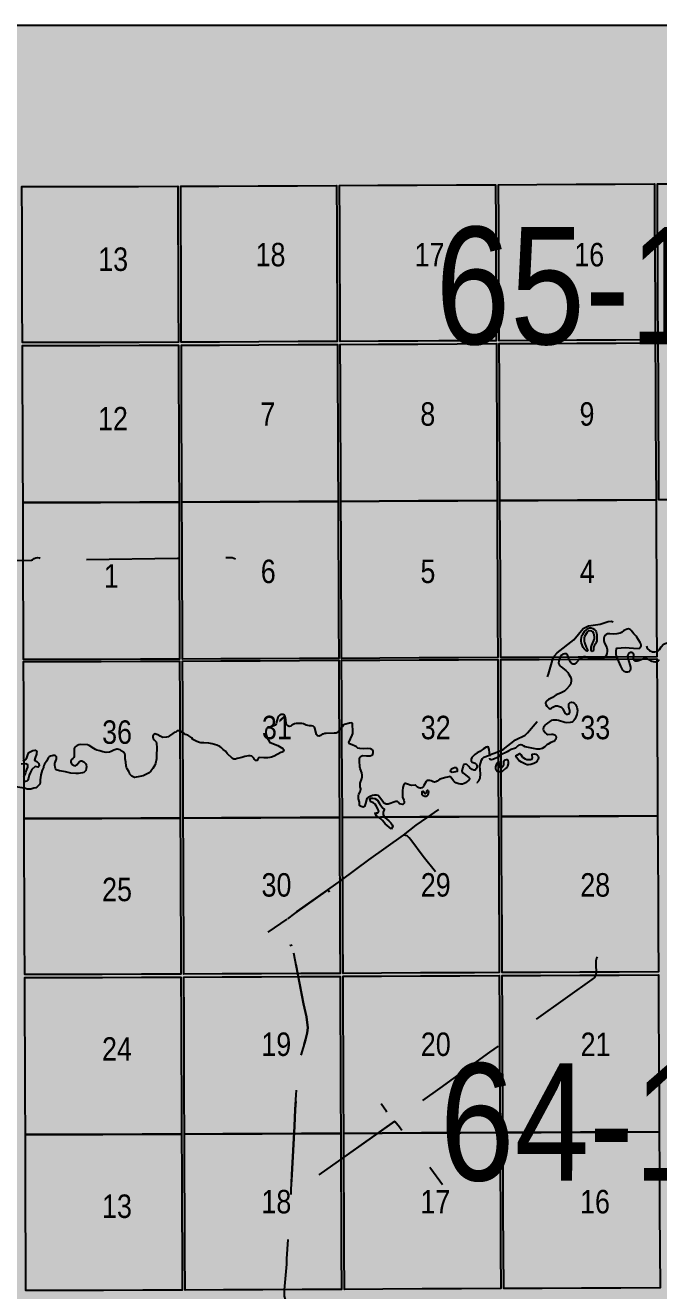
# Model space of a CAD drawing. Extents: x 403018 to 417191, y 6033193 to 6042673.
# Drawn here: x 415282.3 to 415498.4, y 6037375.8 to 6037807.5 of the extents above; entities that cross this region are included whole.
import ezdxf

# ---------------------------------------------------------------- set-up
doc = ezdxf.new("R2010")
doc.units = 0
doc.header["$LTSCALE"] = 5
doc.linetypes.add('DASHED2', pattern=[9.525, 6.35, -3.175])
for name, color, linetype in [('Quarters', 8, 'Continuous'), ('RoadSeg', 57, 'DASHED2'), ('T-WATER', 160, 'Continuous')]:
    doc.layers.add(name, color=color, linetype=linetype)
doc.layers.add('ROUTE-MAP-BACKGROUND-H', color=7, linetype='Continuous', true_color=0xf0ebff)
doc.styles.add('120', font='ARIALN.TTF', dxfattribs={"height": 13})

msp = doc.modelspace()

# ---------------------------------------------------------------- hatches: boundary and pattern name
at = {"layer": 'ROUTE-MAP-BACKGROUND-H'}
h = msp.add_hatch(color=256, dxfattribs=at)
h.dxf.hatch_style = 1
h.paths.add_polyline_path([(412923.423, 6037807.465), (416092.9, 6037807.465), (416092.9, 6035965.758), (412923.423, 6035965.758)])

# ---------------------------------------------------------------- linework, layer by layer
at = {"layer": 'Quarters'}
for points in [[(415334.489, 6037712.389), (415334.541, 6037699.336), (415321.157, 6037699.306), (415307.774, 6037699.275), (415294.391, 6037699.245), (415281.343, 6037699.215), (415281.296, 6037712.272), (415281.247, 6037725.664), (415281.198, 6037739.057), (415281.15, 6037752.449), (415294.194, 6037752.474), (415307.573, 6037752.5), (415320.951, 6037752.526), (415334.33, 6037752.552), (415334.383, 6037739.165), (415334.436, 6037725.777), (415334.489, 6037712.389)], [(415348.598, 6037699.407), (415335.545, 6037699.341), (415335.493, 6037712.394), (415335.44, 6037725.782), (415335.387, 6037739.17), (415335.335, 6037752.557), (415348.383, 6037752.623), (415361.766, 6037752.691), (415375.15, 6037752.759), (415388.533, 6037752.827), (415388.591, 6037739.439), (415388.649, 6037726.052), (415388.707, 6037712.664), (415388.763, 6037699.611), (415375.375, 6037699.543), (415361.987, 6037699.475), (415348.598, 6037699.407)], [(415402.824, 6037699.68), (415389.767, 6037699.616), (415389.711, 6037712.669), (415389.653, 6037726.057), (415389.595, 6037739.444), (415389.537, 6037752.832), (415402.591, 6037752.894), (415415.979, 6037752.958), (415429.367, 6037753.022), (415442.756, 6037753.085), (415442.817, 6037739.699), (415442.878, 6037726.313), (415442.94, 6037712.927), (415442.999, 6037699.876), (415429.608, 6037699.81), (415423.383, 6037699.78), (415416.216, 6037699.745), (415402.824, 6037699.68)], [(415497.139, 6037713.175), (415497.205, 6037700.119), (415483.821, 6037700.059), (415470.437, 6037699.999), (415457.053, 6037699.939), (415444.003, 6037699.88), (415443.944, 6037712.932), (415443.883, 6037726.318), (415443.821, 6037739.704), (415443.76, 6037753.09), (415456.803, 6037753.153), (415470.181, 6037753.217), (415483.559, 6037753.281), (415496.937, 6037753.345), (415497.004, 6037739.955), (415497.072, 6037726.565), (415497.139, 6037713.175)], [(415551.343, 6037713.436), (415551.414, 6037700.38), (415538.029, 6037700.315), (415524.644, 6037700.251), (415511.259, 6037700.187), (415498.209, 6037700.124), (415498.143, 6037713.179), (415498.076, 6037726.57), (415498.008, 6037739.96), (415497.941, 6037753.35), (415510.986, 6037753.413), (415524.366, 6037753.478), (415537.745, 6037753.543), (415551.125, 6037753.608), (415551.198, 6037740.218), (415551.27, 6037726.827), (415551.343, 6037713.436)], [(415334.703, 6037658.169), (415334.756, 6037644.781), (415321.369, 6037644.746), (415307.981, 6037644.711), (415294.594, 6037644.676), (415281.541, 6037644.642), (415281.492, 6037658.034), (415281.444, 6037671.426), (415281.395, 6037684.818), (415281.347, 6037698.211), (415294.395, 6037698.24), (415307.778, 6037698.271), (415321.161, 6037698.301), (415334.545, 6037698.332), (415334.598, 6037684.944), (415334.65, 6037671.556), (415334.703, 6037658.169)], [(415348.819, 6037644.852), (415335.761, 6037644.786), (415335.708, 6037658.174), (415335.655, 6037671.561), (415335.602, 6037684.949), (415335.549, 6037698.337), (415348.602, 6037698.403), (415361.991, 6037698.471), (415375.379, 6037698.539), (415388.767, 6037698.607), (415388.825, 6037685.22), (415388.883, 6037671.832), (415388.941, 6037658.444), (415388.999, 6037645.057), (415375.606, 6037644.989), (415362.212, 6037644.92), (415348.819, 6037644.852)], [(415403.064, 6037645.127), (415390.003, 6037645.062), (415389.946, 6037658.449), (415389.888, 6037671.837), (415389.83, 6037685.224), (415389.772, 6037698.612), (415402.829, 6037698.675), (415411.31, 6037698.717), (415416.22, 6037698.741), (415429.612, 6037698.806), (415443.004, 6037698.871), (415443.038, 6037691.39), (415443.065, 6037685.485), (415443.126, 6037672.099), (415443.188, 6037658.713), (415443.249, 6037645.327), (415429.854, 6037645.26), (415416.459, 6037645.194), (415403.064, 6037645.127)], [(415497.413, 6037658.945), (415497.48, 6037645.554), (415484.09, 6037645.498), (415470.699, 6037645.442), (415457.309, 6037645.386), (415444.253, 6037645.331), (415444.192, 6037658.718), (415444.131, 6037672.104), (415444.069, 6037685.49), (415444.008, 6037698.876), (415457.057, 6037698.935), (415470.442, 6037698.995), (415483.826, 6037699.055), (415497.21, 6037699.115), (415497.278, 6037685.725), (415497.345, 6037672.335), (415497.413, 6037658.945)], [(415551.638, 6037659.203), (415551.71, 6037645.812), (415538.32, 6037645.748), (415524.93, 6037645.685), (415511.54, 6037645.621), (415498.484, 6037645.559), (415498.417, 6037658.949), (415498.349, 6037672.34), (415498.282, 6037685.73), (415498.214, 6037699.12), (415511.264, 6037699.183), (415524.649, 6037699.247), (415538.034, 6037699.311), (415538.989, 6037699.315), (415551.419, 6037699.376), (415551.492, 6037685.985), (415551.565, 6037672.594), (415551.638, 6037659.203)], [(415334.915, 6037604.617), (415334.968, 6037591.23), (415321.576, 6037591.19), (415308.184, 6037591.151), (415294.792, 6037591.112), (415281.735, 6037591.073), (415281.687, 6037604.465), (415281.638, 6037617.857), (415281.59, 6037631.25), (415281.541, 6037644.642), (415294.594, 6037644.676), (415307.981, 6037644.711), (415321.369, 6037644.746), (415334.756, 6037644.781), (415334.809, 6037631.393), (415334.862, 6037618.005), (415334.915, 6037604.617)], [(415349.036, 6037591.301), (415335.972, 6037591.235), (415335.919, 6037604.623), (415335.866, 6037618.01), (415335.813, 6037631.398), (415335.761, 6037644.786), (415348.819, 6037644.852), (415362.212, 6037644.92), (415375.606, 6037644.989), (415388.999, 6037645.057), (415389.057, 6037631.669), (415389.115, 6037618.282), (415389.173, 6037604.894), (415389.231, 6037591.506), (415375.832, 6037591.438), (415362.434, 6037591.37), (415349.036, 6037591.301)], [(415403.298, 6037591.578), (415390.235, 6037591.511), (415390.177, 6037604.899), (415390.119, 6037618.287), (415390.061, 6037631.674), (415390.003, 6037645.062), (415403.064, 6037645.127), (415416.459, 6037645.194), (415429.854, 6037645.26), (415443.249, 6037645.327), (415443.31, 6037631.941), (415443.371, 6037618.555), (415443.432, 6037605.169), (415443.494, 6037591.783), (415430.095, 6037591.715), (415416.697, 6037591.646), (415403.298, 6037591.578)], [(415497.683, 6037605.384), (415497.75, 6037591.994), (415484.353, 6037591.942), (415470.957, 6037591.89), (415457.56, 6037591.838), (415444.498, 6037591.787), (415444.437, 6037605.173), (415444.375, 6037618.559), (415444.314, 6037631.945), (415444.253, 6037645.331), (415457.309, 6037645.386), (415470.699, 6037645.442), (415484.09, 6037645.498), (415497.48, 6037645.554), (415497.548, 6037632.164), (415497.615, 6037618.774), (415497.683, 6037605.384)], [(415335.131, 6037550.383), (415335.185, 6037536.992), (415321.788, 6037536.954), (415308.392, 6037536.916), (415294.995, 6037536.878), (415281.934, 6037536.841), (415281.884, 6037550.231), (415281.835, 6037563.621), (415281.786, 6037577.012), (415281.738, 6037590.404), (415294.795, 6037590.442), (415308.187, 6037590.481), (415321.579, 6037590.521), (415334.971, 6037590.56), (415335.024, 6037577.167), (415335.077, 6037563.774), (415335.131, 6037550.383)], [(415349.257, 6037537.063), (415336.189, 6037536.997), (415336.135, 6037550.388), (415336.081, 6037563.78), (415336.028, 6037577.173), (415335.975, 6037590.565), (415349.038, 6037590.632), (415362.437, 6037590.7), (415375.835, 6037590.769), (415389.234, 6037590.837), (415389.292, 6037577.444), (415389.349, 6037564.051), (415389.408, 6037550.659), (415389.466, 6037537.267), (415376.063, 6037537.199), (415362.66, 6037537.131), (415349.257, 6037537.063)], [(415403.539, 6037537.339), (415390.47, 6037537.272), (415390.412, 6037550.664), (415390.354, 6037564.056), (415390.296, 6037577.449), (415390.238, 6037590.842), (415403.301, 6037590.908), (415416.7, 6037590.977), (415430.098, 6037591.045), (415443.497, 6037591.113), (415443.559, 6037577.72), (415443.622, 6037564.327), (415443.685, 6037550.935), (415443.748, 6037537.543), (415430.345, 6037537.475), (415416.942, 6037537.407), (415403.539, 6037537.339)], [(415497.956, 6037551.154), (415498.024, 6037537.764), (415484.623, 6037537.71), (415471.221, 6037537.655), (415457.819, 6037537.6), (415444.752, 6037537.547), (415444.689, 6037550.939), (415444.626, 6037564.331), (415444.564, 6037577.724), (415444.501, 6037591.117), (415457.563, 6037591.168), (415470.96, 6037591.22), (415484.357, 6037591.272), (415497.753, 6037591.324), (415497.821, 6037577.934), (415497.888, 6037564.543), (415497.956, 6037551.154)], [(415335.346, 6037496.818), (415335.399, 6037483.761), (415321.998, 6037483.725), (415308.597, 6037483.689), (415295.196, 6037483.653), (415282.13, 6037483.617), (415282.081, 6037496.672), (415282.032, 6037510.062), (415281.983, 6037523.452), (415281.934, 6037536.841), (415294.995, 6037536.878), (415308.392, 6037536.916), (415321.788, 6037536.954), (415335.185, 6037536.992), (415335.238, 6037523.6), (415335.292, 6037510.209), (415335.346, 6037496.818)], [(415349.476, 6037483.832), (415336.403, 6037483.766), (415336.35, 6037496.823), (415336.297, 6037510.214), (415336.243, 6037523.605), (415336.189, 6037536.997), (415349.257, 6037537.063), (415362.66, 6037537.131), (415376.063, 6037537.199), (415389.466, 6037537.267), (415389.525, 6037523.876), (415389.583, 6037510.484), (415389.641, 6037497.092), (415389.698, 6037484.036), (415376.291, 6037483.968), (415362.883, 6037483.9), (415349.476, 6037483.832)], [(415403.775, 6037484.107), (415390.703, 6037484.041), (415390.646, 6037497.097), (415390.587, 6037510.489), (415390.529, 6037523.881), (415390.47, 6037537.272), (415403.539, 6037537.339), (415416.942, 6037537.407), (415430.345, 6037537.475), (415443.748, 6037537.543), (415443.811, 6037524.151), (415443.874, 6037510.759), (415443.937, 6037497.367), (415443.998, 6037484.31), (415435.56, 6037484.267), (415430.591, 6037484.242), (415417.183, 6037484.174), (415403.775, 6037484.107)], [(415498.228, 6037497.596), (415498.294, 6037484.542), (415484.888, 6037484.484), (415471.481, 6037484.427), (415458.074, 6037484.37), (415445.003, 6037484.314), (415444.941, 6037497.371), (415444.878, 6037510.763), (415444.815, 6037524.155), (415444.752, 6037537.547), (415457.819, 6037537.6), (415471.221, 6037537.655), (415484.623, 6037537.71), (415498.024, 6037537.764), (415498.092, 6037524.375), (415498.16, 6037510.985), (415498.228, 6037497.596)], [(415335.564, 6037442.583), (415335.618, 6037429.191), (415322.212, 6037429.157), (415308.807, 6037429.122), (415295.401, 6037429.088), (415282.331, 6037429.054), (415282.281, 6037442.444), (415282.232, 6037455.834), (415282.183, 6037469.223), (415282.133, 6037482.613), (415295.199, 6037482.648), (415308.601, 6037482.684), (415322.002, 6037482.721), (415335.403, 6037482.757), (415335.457, 6037469.366), (415335.51, 6037455.974), (415335.564, 6037442.583)], [(415349.7, 6037429.262), (415336.622, 6037429.196), (415336.568, 6037442.588), (415336.515, 6037455.979), (415336.461, 6037469.371), (415336.407, 6037482.762), (415349.48, 6037482.828), (415362.888, 6037482.896), (415376.295, 6037482.963), (415389.703, 6037483.031), (415389.761, 6037469.64), (415389.82, 6037456.248), (415389.878, 6037442.856), (415389.936, 6037429.465), (415376.524, 6037429.397), (415363.112, 6037429.33), (415349.7, 6037429.262)], [(415404.018, 6037429.535), (415390.941, 6037429.47), (415390.882, 6037442.861), (415390.824, 6037456.253), (415390.766, 6037469.645), (415390.707, 6037483.036), (415403.78, 6037483.102), (415417.188, 6037483.17), (415430.595, 6037483.238), (415444.003, 6037483.306), (415444.066, 6037469.914), (415444.129, 6037456.522), (415444.192, 6037443.13), (415444.255, 6037429.738), (415430.843, 6037429.67), (415417.43, 6037429.603), (415404.018, 6037429.535)], [(415498.503, 6037443.369), (415498.571, 6037429.98), (415485.159, 6037429.92), (415471.748, 6037429.86), (415458.336, 6037429.8), (415445.259, 6037429.742), (415445.196, 6037443.134), (415445.133, 6037456.526), (415445.07, 6037469.918), (415445.007, 6037483.31), (415458.079, 6037483.366), (415471.486, 6037483.423), (415484.893, 6037483.48), (415498.299, 6037483.537), (415498.367, 6037470.148), (415498.435, 6037456.758), (415498.503, 6037443.369)], [(415335.78, 6037389.017), (415335.832, 6037375.961), (415322.422, 6037375.928), (415309.012, 6037375.895), (415295.602, 6037375.862), (415282.527, 6037375.83), (415282.479, 6037388.885), (415282.429, 6037402.275), (415282.38, 6037415.664), (415282.331, 6037429.054), (415295.401, 6037429.088), (415308.807, 6037429.122), (415322.212, 6037429.157), (415335.618, 6037429.191), (415335.672, 6037415.8), (415335.726, 6037402.409), (415335.78, 6037389.017)], [(415349.918, 6037376.031), (415336.836, 6037375.966), (415336.784, 6037389.022), (415336.73, 6037402.414), (415336.676, 6037415.805), (415336.622, 6037429.196), (415349.7, 6037429.262), (415363.112, 6037429.33), (415376.524, 6037429.397), (415389.936, 6037429.465), (415389.995, 6037416.073), (415390.053, 6037402.681), (415390.112, 6037389.289), (415390.169, 6037376.233), (415376.752, 6037376.166), (415363.335, 6037376.098), (415349.918, 6037376.031)], [(415404.255, 6037376.303), (415391.173, 6037376.238), (415391.116, 6037389.294), (415391.058, 6037402.686), (415390.999, 6037416.078), (415390.941, 6037429.47), (415404.018, 6037429.535), (415417.43, 6037429.603), (415430.843, 6037429.67), (415444.255, 6037429.738), (415444.318, 6037416.346), (415444.381, 6037402.954), (415444.444, 6037389.562), (415444.505, 6037376.505), (415431.089, 6037376.437), (415417.672, 6037376.37), (415404.255, 6037376.303)], [(415498.775, 6037389.811), (415498.841, 6037376.757), (415485.424, 6037376.695), (415472.008, 6037376.632), (415458.591, 6037376.57), (415445.51, 6037376.509), (415445.448, 6037389.566), (415445.385, 6037402.958), (415445.322, 6037416.35), (415445.259, 6037429.742), (415458.336, 6037429.8), (415471.748, 6037429.86), (415485.159, 6037429.92), (415498.571, 6037429.98), (415498.639, 6037416.59), (415498.707, 6037403.201), (415498.775, 6037389.811)]]:
    msp.add_lwpolyline(points, close=True, dxfattribs=at)
at = {"layer": 'RoadSeg'}
for p, q in [((415385.543, 6037512.568), (415390.138, 6037515.831)), ((415365.197, 6037498.082), (415371.657, 6037502.545)), ((415372.523, 6037493.52), (415373.322, 6037493.787))]:
    msp.add_line(p, q, dxfattribs=at)
at = {"layer": 'RoadSeg', "flags": 128}
for points in [[(415422.24, 6037518.628), (415418.077, 6037523.89), (415413.881, 6037529.651), (415413.282, 6037530.284), (415412.593, 6037530.922), (415411.36, 6037531.243), (415415.713, 6037534.546), (415419.309, 6037537.077), (415436.459, 6037549.198), (415436.992, 6037549.731), (415437.458, 6037550.596), (415437.591, 6037552.095), (415437.424, 6037554.826), (415437.891, 6037556.79), (415438.257, 6037557.357), (415438.79, 6037557.789), (415440.355, 6037558.422), (415440.988, 6037558.688), (415443.185, 6037559.454), (415445.316, 6037560.42), (415449.512, 6037563.717), (415452.842, 6037565.349), (415453.608, 6037566.048), (415456.938, 6037569.911), (415457.604, 6037571.342), (415458.803, 6037575.605), (415458.969, 6037578.602), (415459.069, 6037580.833), (415459.402, 6037582.465), (415460.768, 6037586.094), (415462.399, 6037591.655), (415462.857, 6037592.368), (415463.731, 6037593.387), (415469.459, 6037597.849), (415472.656, 6037601.712), (415474.421, 6037602.644), (415478.383, 6037603.177), (415481.147, 6037604.043), (415482.146, 6037604.143), (415483.678, 6037603.71), (415485.11, 6037602.544), (415486.608, 6037602.378), (415488.307, 6037602.511), (415489.506, 6037602.245), (415491.703, 6037601.079), (415492.636, 6037600.18), (415493.868, 6037598.415), (415494.134, 6037597.683), (415494.234, 6037595.652), (415494.434, 6037594.852), (415495.2, 6037594.153), (415496.232, 6037593.787), (415497.031, 6037593.687), (415498.097, 6037593.953), (415498.696, 6037594.486), (415499.263, 6037595.485), (415500.028, 6037596.384), (415502.393, 6037597.283), (415503.525, 6037597.983), (415507.754, 6037601.179), (415512.516, 6037604.01), (415517.944, 6037608.339), (415520.241, 6037610.603), (415522.806, 6037614.899), (415528.6, 6037621.825), (415530.132, 6037622.258), (415530.831, 6037622.225), (415535.859, 6037620.826), (415537.025, 6037621.093), (415575.719, 6037648.865), (415575.986, 6037648.931), (415576.685, 6037648.465), (415578.949, 6037645.402), (415581.014, 6037643.47), (415583.478, 6037641.606), (415584.477, 6037641.439), (415585.443, 6037641.505), (415586.275, 6037641.039), (415587.241, 6037640.14), (415587.974, 6037639.774), (415590.904, 6037639.541), (415593.035, 6037640.207), (415605.689, 6037645.801), (415606.688, 6037646.101), (415607.654, 6037646.167), (415610.185, 6037645.768), (415610.884, 6037645.834), (415612.083, 6037645.535), (415632.995, 6037642.438), (415634.46, 6037642.072), (415635.36, 6037641.605), (415639.122, 6037638.508), (415639.622, 6037637.742), (415639.822, 6037636.81), (415640.421, 6037629.517), (415640.787, 6037627.686), (415641.32, 6037626.787), (415641.953, 6037626.52), (415644.017, 6037626.121), (415666.528, 6037622.425), (415669.692, 6037621.759), (415670.99, 6037620.26), (415678.283, 6037609.804)], [(415255.973, 6037624.556), (415284.487, 6037624.964), (415284.799, 6037625.172), (415285.354, 6037625.533), (415285.875, 6037625.774), (415286.501, 6037625.926), (415287.196, 6037625.809), (415287.789, 6037625.512), (415288.364, 6037625.185), (415289.147, 6037624.978), (415334.194, 6037625.688), (415343.851, 6037625.655), (415351.377, 6037625.954), (415352.842, 6037625.888), (415354.075, 6037625.488)], [(415389.539, 6037516.597), (415390.138, 6037515.831), (415399.496, 6037522.724), (415411.36, 6037531.243)], [(415408.374, 6037433.679), (415381.913, 6037414.866), (415372.955, 6037408.405), (415372.956, 6037410.37), (415373.273, 6037415.286), (415374.154, 6037431.915), (415374.414, 6037437.575), (415374.754, 6037442.604), (415375.42, 6037452.528), (415376.152, 6037455.592), (415377.951, 6037461.353), (415378.483, 6037463.717), (415378.65, 6037465.449), (415378.284, 6037469.211), (415377.218, 6037473.707), (415373.322, 6037493.787), (415371.657, 6037502.545), (415374.154, 6037504.476), (415385.543, 6037512.568), (415386.043, 6037511.869), (415385.543, 6037512.568), (415374.154, 6037504.476), (415371.657, 6037502.545), (415373.322, 6037493.787), (415377.218, 6037473.707), (415378.284, 6037469.211), (415378.65, 6037465.449), (415378.483, 6037463.717), (415377.951, 6037461.353), (415376.152, 6037455.592), (415375.42, 6037452.528), (415374.754, 6037442.604), (415374.414, 6037437.575), (415374.154, 6037431.915), (415373.273, 6037415.286), (415372.956, 6037410.37), (415372.955, 6037408.405), (415381.913, 6037414.866), (415408.374, 6037433.679), (415409.919, 6037431.682), (415418.01, 6037421.026), (415420.608, 6037417.53), (415424.604, 6037412.035)], [(415477.351, 6037489.724), (415477.118, 6037489.225), (415476.985, 6037488.292), (415476.985, 6037487.093), (415477.051, 6037484.23), (415476.885, 6037483.297), (415476.385, 6037482.465), (415440.721, 6037457.157), (415423.705, 6037444.902), (415415.147, 6037438.742), (415408.374, 6037433.679), (415407.419, 6037434.318), (415405.556, 6037436.877), (415403.725, 6037439.574)], [(415394.834, 6037276.271), (415395.866, 6037280.234), (415396.932, 6037286.627), (415397.298, 6037288.592), (415397.947, 6037291.291), (415398.197, 6037292.222), (415398.197, 6037293.421), (415396.166, 6037302.278), (415393.202, 6037310.637), (415386.076, 6037333.081), (415385.976, 6037333.98), (415386.109, 6037334.846), (415387.741, 6037338.276), (415389.039, 6037340.673), (415390.971, 6037343.704), (415391.104, 6037344.969), (415389.805, 6037347.1), (415379.016, 6037361.852), (415371.091, 6037372.741), (415370.725, 6037373.907), (415370.758, 6037376.104), (415371.557, 6037384.862), (415371.557, 6037386.694), (415372.955, 6037408.405)]]:
    msp.add_lwpolyline(points, dxfattribs=at)
at = {"layer": 'ROUTE-MAP-BACKGROUND-H'}
msp.add_lwpolyline([(412923.423, 6037807.465), (416092.9, 6037807.465), (416092.9, 6035965.758), (412923.423, 6035965.758)], close=True, dxfattribs=at)
at = {"layer": 'T-WATER'}
for points in [[(415475.758, 6037593.879), (415475.382, 6037594.21), (415475.299, 6037594.772), (415475.374, 6037595.38), (415475.544, 6037595.96), (415476.312, 6037597.627), (415476.452, 6037598.161), (415476.481, 6037598.898), (415476.405, 6037599.392), (415476.223, 6037599.968), (415475.928, 6037600.52), (415475.527, 6037600.818), (415475.033, 6037600.888), (415474.299, 6037600.768), (415473.962, 6037600.421), (415473.639, 6037599.903), (415473.085, 6037598.931), (415472.966, 6037598.446), (415472.939, 6037597.837), (415472.975, 6037597.383), (415473.098, 6037596.877), (415473.699, 6037595.293), (415474.209, 6037594.187), (415474.018, 6037593.949), (415473.644, 6037594.042), (415472.928, 6037594.807), (415472.672, 6037595.238), (415472.106, 6037596.726), (415471.964, 6037597.398), (415471.945, 6037597.897), (415472.01, 6037598.634), (415472.188, 6037599.261), (415472.475, 6037599.8), (415473.12, 6037600.622), (415473.886, 6037601.382), (415474.278, 6037601.692), (415474.755, 6037601.921), (415475.323, 6037601.945), (415475.946, 6037601.718), (415476.442, 6037601.371), (415476.785, 6037601.007), (415477.054, 6037600.547), (415477.202, 6037600.07), (415477.293, 6037599.479), (415477.334, 6037598.23), (415477.269, 6037597.525), (415477.097, 6037596.904), (415476.818, 6037596.441), (415476.474, 6037596.002), (415476.234, 6037595.516), (415476.164, 6037595.023), (415476.167, 6037594.366), (415476.059, 6037593.906), (415475.758, 6037593.879)], [(415443.933, 6037552.756), (415443.676, 6037552.814), (415443.239, 6037552.96), (415442.904, 6037553.332), (415442.808, 6037553.835), (415442.871, 6037554.487), (415443.052, 6037555.185), (415443.254, 6037555.701), (415443.553, 6037556.102), (415443.66, 6037556.133), (415443.887, 6037556.196), (415444.115, 6037556.092), (415444.162, 6037555.599), (415444.071, 6037554.765), (415444.283, 6037554.301), (415444.581, 6037554.259), (415444.674, 6037554.289), (415444.949, 6037554.378), (415445.329, 6037554.703), (415445.565, 6037555.173), (415445.588, 6037556.401), (415445.755, 6037556.789), (415445.968, 6037556.942), (415446.463, 6037557.012), (415446.556, 6037557.003), (415446.893, 6037556.722), (415447.043, 6037556.045), (415447.054, 6037555.474), (415446.852, 6037554.723), (415446.584, 6037554.301), (415446.177, 6037553.901), (415444.952, 6037552.937), (415444.681, 6037552.842), (415444.433, 6037552.764), (415443.933, 6037552.756)], [(415453.997, 6037555.21), (415453.498, 6037555.224), (415452.932, 6037555.403), (415451.534, 6037556.145), (415450.674, 6037556.686), (415450.297, 6037557.086), (415449.985, 6037557.565), (415449.708, 6037558.298), (415451.013, 6037558.997), (415451.39, 6037558.657), (415451.657, 6037558.192), (415451.951, 6037557.814), (415452.783, 6037557.231), (415453.463, 6037557.04), (415454.75, 6037557.018), (415455.223, 6037557.148), (415455.268, 6037557.206), (415455.348, 6037557.715), (415455.183, 6037558.318), (415455.222, 6037558.811), (415455.309, 6037558.87), (415455.977, 6037558.887), (415456.49, 6037558.778), (415456.911, 6037558.492), (415457.235, 6037558.085), (415457.411, 6037557.525), (415457.256, 6037557.001), (415456.985, 6037556.539), (415456.667, 6037556.146), (415456.26, 6037555.848), (415455.756, 6037555.617), (415454.732, 6037555.326), (415453.997, 6037555.21)], [(415427.915, 6037552.546), (415427.444, 6037552.776), (415427.379, 6037553.007), (415427.443, 6037553.448), (415427.76, 6037553.833), (415428.197, 6037554.088), (415428.696, 6037554.259), (415429.259, 6037554.28), (415429.382, 6037554.211), (415429.613, 6037553.774), (415429.684, 6037553.279), (415429.599, 6037552.881), (415427.915, 6037552.546)], [(415407.177, 6037533.265), (415407.074, 6037533.375), (415405.74, 6037534.449), (415405.065, 6037535.079), (415404.17, 6037536.242), (415403.651, 6037536.796), (415403.126, 6037537.106), (415402.146, 6037537.772), (415401.742, 6037538.368), (415401.592, 6037538.698), (415402.117, 6037538.79), (415402.438, 6037538.738), (415402.744, 6037538.94), (415402.865, 6037539.381), (415402.731, 6037539.823), (415402.428, 6037540.367), (415401.992, 6037541.251), (415401.706, 6037541.71), (415401.098, 6037542.239), (415400.168, 6037542.615), (415399.901, 6037543.465), (415400.258, 6037543.786), (415400.902, 6037543.783), (415401.562, 6037543.662), (415402.44, 6037543.098), (415403.164, 6037542.043), (415403.567, 6037541.329), (415404.241, 6037540.427), (415404.748, 6037540.103), (415404.819, 6037540.083), (415404.73, 6037539.95), (415404.404, 6037539.001), (415404.369, 6037538.662), (415404.435, 6037538.238), (415404.653, 6037537.626), (415404.956, 6037537.201), (415405.614, 6037536.655), (415406.34, 6037536.058), (415406.964, 6037535.394), (415407.435, 6037534.764), (415407.67, 6037534.186), (415407.177, 6037533.265)], [(415419.112, 6037544.381), (415418.56, 6037544.395), (415418.093, 6037544.573), (415417.756, 6037544.994), (415417.654, 6037546.102), (415418.076, 6037546.222), (415418.239, 6037545.977), (415418.281, 6037545.702), (415418.653, 6037545.381), (415418.784, 6037545.35), (415419.154, 6037545.622), (415419.253, 6037546.287), (415419.566, 6037546.513), (415419.693, 6037546.428), (415419.811, 6037545.996), (415419.607, 6037544.814), (415419.27, 6037544.444), (415419.112, 6037544.381)]]:
    msp.add_lwpolyline(points, close=True, dxfattribs=at)
for points in [[(415498.569, 6037590.963), (415498.193, 6037590.626), (415497.763, 6037590.369), (415497.236, 6037590.251), (415496.636, 6037590.287), (415496.017, 6037590.474), (415495.078, 6037591.033), (415494.125, 6037591.493), (415493.495, 6037591.493), (415491.539, 6037590.713), (415491.016, 6037590.566), (415490.461, 6037590.602), (415489.961, 6037590.951), (415489.769, 6037591.424), (415489.804, 6037591.95), (415489.922, 6037592.56), (415489.784, 6037593.15), (415489.362, 6037593.511), (415488.761, 6037593.477), (415488.322, 6037593.238), (415487.958, 6037592.859), (415487.787, 6037592.321), (415487.807, 6037591.823), (415487.946, 6037591.196), (415488.809, 6037588.54), (415488.811, 6037587.819), (415488.629, 6037587.353), (415488.274, 6037586.935), (415487.726, 6037586.79), (415487.227, 6037586.815), (415486.607, 6037587.006), (415486.207, 6037587.435), (415485.486, 6037588.831), (415484.414, 6037591.276), (415484.038, 6037592.268), (415483.886, 6037592.821), (415483.829, 6037593.384), (415483.847, 6037594.002), (415483.975, 6037594.738), (415484.161, 6037595.003), (415485.628, 6037595.047), (415487.128, 6037595.183), (415488.326, 6037595.135), (415489.782, 6037594.967), (415491.679, 6037594.896), (415491.882, 6037594.989), (415492.153, 6037595.394), (415492.39, 6037595.834), (415492.394, 6037595.974), (415492.28, 6037596.421), (415492.071, 6037596.875), (415490.963, 6037598.705), (415490.652, 6037599.112), (415489.925, 6037599.841), (415489.045, 6037601.054), (415488.643, 6037601.349), (415488.124, 6037601.541), (415487.63, 6037601.483), (415487.03, 6037601.293), (415486.547, 6037601.014), (415485.673, 6037600.369), (415485.235, 6037600.128), (415484.089, 6037599.865), (415482.995, 6037599.733), (415481.771, 6037599.864), (415480.914, 6037599.853), (415480.42, 6037599.668), (415480.059, 6037599.322), (415479.802, 6037598.89), (415479.694, 6037598.366), (415479.706, 6037597.579), (415479.845, 6037597.007), (415480.717, 6037595.077), (415480.785, 6037594.517), (415480.787, 6037593.838), (415480.702, 6037593.155), (415480.449, 6037592.531), (415480.132, 6037592.135), (415479.29, 6037591.584), (415478.778, 6037591.41), (415478.032, 6037591.311)], [(415473.374, 6037592.029), (415472.861, 6037591.997), (415471.799, 6037591.542), (415471.355, 6037591.269), (415470.399, 6037590.126), (415469.624, 6037589.525), (415469.123, 6037589.514), (415468.594, 6037589.784), (415468.272, 6037590.209), (415467.804, 6037591.139), (415467.308, 6037592.701), (415467.067, 6037592.898), (415466.789, 6037593.004), (415466.29, 6037593.058), (415465.651, 6037592.91), (415465.215, 6037592.562), (415464.904, 6037592.171), (415464.646, 6037591.718), (415464.317, 6037590.658), (415464.227, 6037589.872), (415464.418, 6037589.41), (415464.75, 6037589.01), (415465.151, 6037588.627), (415466.689, 6037587.38), (415467.38, 6037586.682), (415467.665, 6037586.269), (415468.377, 6037584.922), (415468.501, 6037584.429), (415468.517, 6037583.843), (415468.431, 6037583.051), (415468.258, 6037582.582), (415467.954, 6037582.116), (415466.974, 6037581.005), (415466.225, 6037580.36), (415464.892, 6037579.66), (415463.395, 6037579.047), (415462.123, 6037578.193), (415460.75, 6037577.425), (415460.356, 6037577.142), (415460.024, 6037576.796), (415459.821, 6037576.375), (415459.894, 6037575.724), (415460.179, 6037575.197), (415460.91, 6037574.552), (415461.359, 6037574.331), (415461.825, 6037574.526), (415462.243, 6037574.827), (415462.688, 6037575.054), (415463.186, 6037575.255), (415463.82, 6037575.273), (415464.85, 6037574.938), (415465.344, 6037574.641), (415465.65, 6037574.246), (415466.412, 6037572.824), (415466.774, 6037572.486), (415467.367, 6037572.439), (415467.83, 6037572.633), (415468.099, 6037573.104), (415468.086, 6037573.758), (415467.781, 6037574.846), (415467.708, 6037575.341), (415467.773, 6037575.982), (415467.824, 6037576.081), (415468.203, 6037576.407), (415468.692, 6037576.569), (415469.241, 6037576.445), (415469.717, 6037576.159), (415470.044, 6037575.722), (415470.474, 6037574.8), (415470.623, 6037574.286), (415470.669, 6037573.699), (415470.619, 6037572.992), (415470.464, 6037572.351), (415470.058, 6037571.228), (415469.787, 6037570.768), (415469.466, 6037570.353), (415469.105, 6037570.008), (415468.716, 6037569.73), (415468.21, 6037569.57), (415467.038, 6037569.567), (415466.343, 6037569.65), (415464.181, 6037570.335), (415463.61, 6037570.413), (415462.302, 6037570.433), (415461.654, 6037570.266), (415460.411, 6037569.379), (415460.056, 6037569.051), (415459.714, 6037568.717), (415459.114, 6037567.903), (415458.93, 6037567.396), (415459.057, 6037566.913), (415459.755, 6037566.095), (415460.097, 6037565.725), (415460.551, 6037565.483), (415461.795, 6037565.635), (415462.296, 6037565.635), (415462.968, 6037565.451), (415463.321, 6037565.117), (415463.376, 6037564.625), (415463.252, 6037563.977), (415462.939, 6037563.473), (415462.539, 6037563.16), (415461.6, 6037562.76), (415460.639, 6037562.275), (415460.234, 6037561.987), (415459.498, 6037561.33), (415458.651, 6037560.802), (415458.201, 6037560.585), (415457.684, 6037560.493), (415457.536, 6037560.496)], [(415478.032, 6037591.311), (415477.663, 6037591.262), (415476.378, 6037591.277), (415475.709, 6037591.4), (415474.562, 6037591.713), (415473.967, 6037591.945), (415473.475, 6037592.035), (415473.374, 6037592.029)], [(415398.429, 6037542.014), (415397.987, 6037540.992), (415397.548, 6037540.727), (415396.918, 6037540.918), (415396.485, 6037541.168), (415396.354, 6037541.362), (415396.293, 6037541.734), (415396.282, 6037542.417), (415395.995, 6037543.575), (415395.974, 6037544.76), (415396.084, 6037545.159), (415396.516, 6037545.98), (415396.71, 6037546.483), (415396.748, 6037546.982), (415396.586, 6037547.732), (415396.523, 6037548.3), (415396.601, 6037548.897), (415397.106, 6037550.562), (415397.231, 6037551.133), (415397.264, 6037551.702), (415397.148, 6037552.486), (415396.584, 6037553.989), (415396.46, 6037554.537), (415396.361, 6037556.59), (415396.377, 6037557.29), (415396.585, 6037557.744), (415396.937, 6037558.146), (415397.401, 6037558.354), (415398.717, 6037558.197), (415399.216, 6037558.198), (415399.909, 6037558.259), (415400.535, 6037558.43), (415400.626, 6037558.487), (415400.86, 6037558.853), (415400.972, 6037559.34), (415400.999, 6037559.956), (415400.871, 6037560.213), (415400.53, 6037560.424), (415400.058, 6037560.587), (415398.92, 6037560.802), (415397.687, 6037560.657), (415396.424, 6037560.753), (415395.786, 6037560.901), (415395.304, 6037561.291), (415394.834, 6037561.531), (415393.88, 6037561.973), (415392.901, 6037562.34), (415392.729, 6037562.769), (415393.879, 6037565.349), (415394.011, 6037565.839), (415394.06, 6037566.401), (415393.991, 6037569.136), (415393.945, 6037569.235), (415393.682, 6037569.465), (415392.932, 6037569.383), (415391.154, 6037568.916), (415390.801, 6037568.67), (415390.413, 6037568.132), (415389.135, 6037566.602), (415388.774, 6037566.257), (415388.328, 6037566.03), (415387.711, 6037565.938), (415384.959, 6037565.913), (415384.469, 6037565.816), (415383.935, 6037565.594), (415383.635, 6037565.605), (415383.026, 6037565.194), (415382.515, 6037565.017), (415381.947, 6037565.056), (415381.675, 6037565.482), (415381.117, 6037567.657), (415380.881, 6037568.086), (415380.471, 6037568.348), (415379.896, 6037568.449), (415379.228, 6037568.457), (415378.149, 6037568.737), (415377.653, 6037568.915), (415377.26, 6037569.203), (415376.691, 6037569.338), (415375.353, 6037569.314), (415374.731, 6037569.256), (415374.18, 6037569.137), (415373.692, 6037568.955), (415373.252, 6037568.705), (415372.884, 6037568.387), (415372.329, 6037568.268), (415371.854, 6037568.47), (415371.485, 6037568.775), (415371.354, 6037569.322), (415371.215, 6037570.553), (415371.06, 6037571.102), (415370.976, 6037571.689), (415370.692, 6037572.103), (415370.236, 6037572.319), (415369.584, 6037572.313), (415369.138, 6037572.089), (415368.765, 6037571.768), (415368.509, 6037571.331), (415368.173, 6037570.25), (415367.904, 6037569.141), (415367.634, 6037568.718), (415366.137, 6037568.155), (415365.039, 6037567.893), (415364.609, 6037567.632)], [(415325.873, 6037565.004), (415325.872, 6037564.713), (415325.992, 6037564.13), (415326.242, 6037563.705), (415326.93, 6037562.989), (415327.128, 6037562.531), (415327.24, 6037560.968), (415327.222, 6037560.042), (415327.153, 6037559.834), (415327.13, 6037559.337), (415327.131, 6037557.236), (415326.72, 6037555.634), (415326.498, 6037555.107), (415325.817, 6037553.969), (415325.137, 6037552.999), (415324.348, 6037552.381), (415323.454, 6037551.882), (415322.476, 6037551.476), (415321.363, 6037551.155), (415319.607, 6037550.849), (415318.65, 6037551.275), (415318.312, 6037551.613), (415318.026, 6037552.003), (415317.842, 6037552.51), (415317.598, 6037552.943), (415317.029, 6037553.774), (415316.863, 6037554.245), (415316.751, 6037554.887), (415316.643, 6037556.148), (415316.437, 6037557.181), (415316.393, 6037558.447), (415316.317, 6037558.884), (415315.85, 6037559.45), (415315.022, 6037560.007), (415314.658, 6037560.317), (415313.728, 6037560.533), (415313.53, 6037560.508), (415312.575, 6037560.146), (415311.642, 6037559.697), (415311.087, 6037559.555), (415309.936, 6037559.385), (415308.808, 6037559.568), (415307.696, 6037559.953), (415306.72, 6037560.219), (415306.216, 6037560.41), (415305.749, 6037560.726), (415304.155, 6037561.822), (415303.503, 6037561.991), (415301.023, 6037562.139)], [(415327.898, 6037565.29), (415326.878, 6037565.659), (415326.553, 6037565.717), (415326.33, 6037565.628), (415325.992, 6037565.281), (415325.873, 6037565.004)], [(415364.609, 6037567.632), (415364.363, 6037566.526), (415364.422, 6037565.92), (415364.849, 6037564.305), (415365.053, 6037563.815), (415365.379, 6037563.444), (415365.567, 6037562.941), (415366.973, 6037562.316), (415368.475, 6037561.741), (415370.224, 6037560.746), (415370.46, 6037560.284), (415370.429, 6037559.744), (415369.969, 6037559.51), (415369.467, 6037559.335), (415367.227, 6037558.16), (415366.262, 6037557.755), (415365.715, 6037557.63), (415365.061, 6037557.596), (415363.691, 6037557.608), (415362.376, 6037557.692), (415361.839, 6037557.563), (415361.389, 6037556.645), (415360.848, 6037556.666), (415360.501, 6037556.995), (415360.243, 6037557.427), (415359.942, 6037557.796), (415359.579, 6037558.111), (415359.04, 6037558.246), (415358.407, 6037558.261), (415357.241, 6037558.074), (415356.226, 6037557.703), (415354.577, 6037557.32), (415354.042, 6037557.141), (415353.442, 6037557.105), (415352.947, 6037557.297), (415351.228, 6037559.054), (415350.609, 6037559.815), (415349.796, 6037560.436), (415349.079, 6037561.148), (415348.63, 6037561.414), (415347.644, 6037561.843), (415346.107, 6037562.375), (415345.55, 6037562.51), (415344.977, 6037562.627), (415343.182, 6037562.649), (415342.181, 6037562.709), (415341.749, 6037562.79), (415340.848, 6037563.118), (415339.731, 6037563.678), (415339.441, 6037563.868), (415339.091, 6037564.397), (415338.839, 6037564.647), (415337.744, 6037565.331), (415337.01, 6037565.541), (415336.585, 6037565.733), (415335.68, 6037566.37), (415335.132, 6037566.655), (415334.642, 6037566.736), (415334.137, 6037566.743), (415333.968, 6037566.693), (415333.62, 6037566.359), (415333.105, 6037566.185), (415332.628, 6037565.927), (415331.464, 6037565.026), (415331.033, 6037564.786), (415330.54, 6037564.592), (415329.214, 6037564.551), (415328.296, 6037565.016), (415327.898, 6037565.29)], [(415281.447, 6037556.589), (415282.371, 6037557.014), (415282.821, 6037557.532), (415282.846, 6037557.6), (415283.214, 6037558.611), (415283.511, 6037559.4), (415284.903, 6037560.074), (415285.702, 6037560.195), (415286.136, 6037559.797), (415286.202, 6037559.661), (415286.137, 6037559.125), (415286.103, 6037558.848), (415285.672, 6037557.515), (415285.489, 6037556.789), (415286.243, 6037556.267), (415286.894, 6037555.594), (415287.029, 6037554.796), (415286.72, 6037554.426), (415285.654, 6037554.598), (415284.499, 6037553.6), (415284.144, 6037552.674), (415283.616, 6037551.631), (415283.412, 6037550.617), (415283.207, 6037549.978), (415282.816, 6037549.559), (415282.407, 6037549.447), (415281.996, 6037549.38)], [(415301.023, 6037562.139), (415300.535, 6037562.035), (415299.988, 6037561.813), (415299.322, 6037561.363), (415299.212, 6037561.214), (415299.043, 6037560.743), (415298.943, 6037560.13), (415299.036, 6037558.012), (415298.88, 6037557.668), (415298.48, 6037557.386), (415298.134, 6037557.048), (415297.85, 6037556.563), (415297.82, 6037556.061), (415298.051, 6037555.474), (415298.252, 6037555.25), (415298.949, 6037554.911), (415299.447, 6037554.856), (415299.863, 6037555.173), (415300.839, 6037556.274), (415301.251, 6037556.536), (415301.646, 6037556.547), (415302.283, 6037556.218), (415302.991, 6037555.568), (415303.133, 6037555.182), (415303.204, 6037554.506), (415303.139, 6037553.894), (415302.92, 6037553.307), (415302.657, 6037552.899), (415302.264, 6037552.585), (415301.798, 6037552.404), (415300.504, 6037552.186), (415299.54, 6037552.183), (415297.88, 6037552.35), (415296.035, 6037552.819), (415293.937, 6037553.192), (415292.887, 6037553.507), (415292.571, 6037553.879), (415292.452, 6037554.363), (415292.401, 6037555.083), (415292.408, 6037555.583), (415292.513, 6037556.25), (415292.798, 6037556.832), (415292.939, 6037557.31), (415292.939, 6037557.926), (415292.621, 6037558.276), (415292.31, 6037558.363), (415291.775, 6037558.324)], [(415440.787, 6037558.191), (415440.564, 6037560.404), (415440.382, 6037561.047), (415440.288, 6037561.247), (415439.968, 6037561.322), (415439.498, 6037561.156), (415438.594, 6037560.634), (415437.369, 6037559.747), (415436.485, 6037559.233), (415435.674, 6037558.678), (415434.939, 6037558.029), (415434.61, 6037557.639), (415434.396, 6037557.141), (415434.436, 6037556.516), (415434.725, 6037556.111), (415435.785, 6037555.702), (415436.157, 6037555.4), (415436.378, 6037554.952), (415436.415, 6037554.666), (415436.351, 6037554.261), (415436.16, 6037553.799), (415435.819, 6037553.395), (415435.321, 6037553.333), (415434.78, 6037553.591), (415434.008, 6037554.195), (415433.668, 6037554.562), (415433.309, 6037554.958), (415432.916, 6037555.266), (415432.433, 6037555.42), (415431.997, 6037555.351), (415431.859, 6037555.163), (415431.678, 6037554.697), (415431.37, 6037553.55), (415431.29, 6037553.051), (415431.351, 6037552.783), (415431.623, 6037552.453), (415432.006, 6037552.132), (415433.624, 6037550.884), (415433.91, 6037550.522), (415433.899, 6037550.386), (415433.628, 6037549.954), (415432.447, 6037549.062), (415432.005, 6037548.829), (415431.493, 6037548.642), (415430.928, 6037548.618), (415430.165, 6037548.716), (415429.167, 6037549.093), (415428.742, 6037549.384), (415428.39, 6037549.77), (415427.532, 6037551.008), (415427.258, 6037551.156), (415426.905, 6037551.127), (415425.788, 6037550.888), (415423.715, 6037550.26), (415422.813, 6037549.656), (415422.369, 6037549.428), (415421.864, 6037549.323), (415421.558, 6037549.341), (415421.433, 6037549.4)], [(415447.229, 6037559.918), (415446.689, 6037559.612), (415446.228, 6037559.412)], [(415457.536, 6037560.496), (415456.868, 6037560.511), (415452.836, 6037561.338), (415452.306, 6037561.609), (415451.914, 6037561.937), (415451.428, 6037562.054), (415451.205, 6037562.053), (415450.733, 6037561.906), (415450.315, 6037561.632), (415449.494, 6037560.891), (415448.037, 6037560.375), (415447.229, 6037559.918)], [(415281.777, 6037551.027), (415282.351, 6037552.061), (415282.531, 6037552.651), (415282.786, 6037553.631), (415283.139, 6037554.388), (415283.204, 6037555.184), (415282.532, 6037555.569), (415280.866, 6037555.398)], [(415291.775, 6037558.324), (415291.527, 6037558.305), (415290.916, 6037558.169), (415290.431, 6037557.907), (415290.1, 6037557.531), (415289.646, 6037556.585), (415288.823, 6037555.366), (415288.631, 6037554.904), (415288.536, 6037554.491)], [(415441.016, 6037556.926), (415440.804, 6037557.292), (415440.802, 6037557.487)], [(415442.66, 6037557.318), (415441.78, 6037556.947), (415441.238, 6037556.867), (415441.016, 6037556.926)], [(415446.228, 6037559.412), (415444.713, 6037558.752), (415444.315, 6037558.425), (415443.998, 6037558.064), (415443.618, 6037557.779), (415443.181, 6037557.538), (415442.66, 6037557.318)], [(415287.587, 6037551.69), (415287.401, 6037550.075), (415287.335, 6037548.963)], [(415288.536, 6037554.491), (415288.495, 6037554.312), (415288.025, 6037553.407), (415287.598, 6037551.783), (415287.587, 6037551.69)], [(415287.335, 6037548.963), (415287.327, 6037548.838), (415287.263, 6037548.621), (415286.96, 6037548.239), (415286.266, 6037547.561), (415285.925, 6037547.365), (415285.22, 6037547.237), (415284.183, 6037546.902), (415282.986, 6037546.88), (415282.365, 6037547.075), (415281.249, 6037547.39), (415278.968, 6037547.717), (415278.569, 6037547.933), (415278.34, 6037548.516), (415278.042, 6037548.941), (415278.005, 6037549.224), (415277.97, 6037549.49)], [(415416.992, 6037547.242), (415416.6, 6037547.339), (415416.152, 6037547.608), (415415.76, 6037547.917), (415415.484, 6037548.241), (415415.357, 6037548.276), (415414.123, 6037548.13), (415413.628, 6037548.206), (415413.086, 6037548.494), (415412.06, 6037548.831), (415411.82, 6037548.763), (415411.537, 6037548.528), (415411.298, 6037548.09), (415411.138, 6037547.483), (415411.018, 6037546.37), (415410.962, 6037544.805), (415411.015, 6037544.115), (415411.44, 6037543.145), (415411.575, 6037542.567), (415411.537, 6037542.058), (415411.49, 6037541.961), (415411.12, 6037541.642), (415409.976, 6037541.847), (415409.631, 6037542.355), (415409.255, 6037542.66), (415408.758, 6037542.716), (415406.102, 6037541.806), (415405.395, 6037541.809), (415404.945, 6037542.026), (415404.546, 6037542.375), (415403.617, 6037543.607), (415402.638, 6037544.713), (415402.081, 6037544.82), (415401.411, 6037544.805), (415400.743, 6037544.668), (415400.141, 6037544.493), (415399.236, 6037544.041), (415398.841, 6037543.646), (415398.429, 6037542.014)], [(415421.433, 6037549.4), (415420.765, 6037549.718), (415420.265, 6037549.879), (415419.682, 6037549.89), (415419.545, 6037549.848), (415419.343, 6037549.742), (415419.079, 6037549.479), (415418.327, 6037548.092), (415417.999, 6037547.681), (415417.643, 6037547.351), (415417.166, 6037547.199), (415416.992, 6037547.242)]]:
    msp.add_lwpolyline(points, dxfattribs=at)

# ---------------------------------------------------------------- texts
at = {"layer": 'RoadSeg', "style": '120'}
for s, p in [('65-18-5', (415422.257, 6037698.706)), ('64-18-5', (415423.711, 6037413.396))]:
    msp.add_text(s, height=39.983, rotation=359.95761, dxfattribs=at).set_placement(p)
for s, height, p in [('18', 8.0041, (415360.881, 6037725.238)), ('17', 8.0041, (415415.111, 6037725.219)), ('16', 8.0041, (415469.585, 6037725.23)), ('13', 8.0041, (415307.19, 6037723.677)), ('12', 8.0041, (415307.113, 6037669.279)), ('7', 8.004, (415362.505, 6037670.856)), ('8', 8.004, (415417.066, 6037670.875)), ('9', 8.004, (415471.381, 6037670.884)), ('6', 8.004, (415362.65, 6037617.174)), ('5', 8.004, (415417.114, 6037617.198)), ('4', 8.004, (415471.475, 6037617.163)), ('1', 8.004, (415309.093, 6037615.602)), ('36', 8.0041, (415308.525, 6037562.348)), ('31', 8.0041, (415363.044, 6037563.916)), ('32', 8.0041, (415417.223, 6037563.916)), ('33', 8.0041, (415471.664, 6037563.916)), ('25', 8.0041, (415308.525, 6037508.664)), ('30', 8.0041, (415362.904, 6037510.223)), ('29', 8.0041, (415417.236, 6037510.232)), ('28', 8.0041, (415471.634, 6037510.223)), ('24', 8.0041, (415308.486, 6037454.265)), ('19', 8.0041, (415362.828, 6037455.868)), ('20', 8.0041, (415417.244, 6037455.86)), ('21', 8.0041, (415471.748, 6037455.825)), ('13', 8.0041, (415308.488, 6037400.608)), ('18', 8.0041, (415362.863, 6037402.167)), ('17', 8.0041, (415417.094, 6037402.148)), ('16', 8.0041, (415471.568, 6037402.159))]:
    msp.add_text(s, height=height, dxfattribs=at).set_placement(p)

doc.saveas('drawing.dxf')
